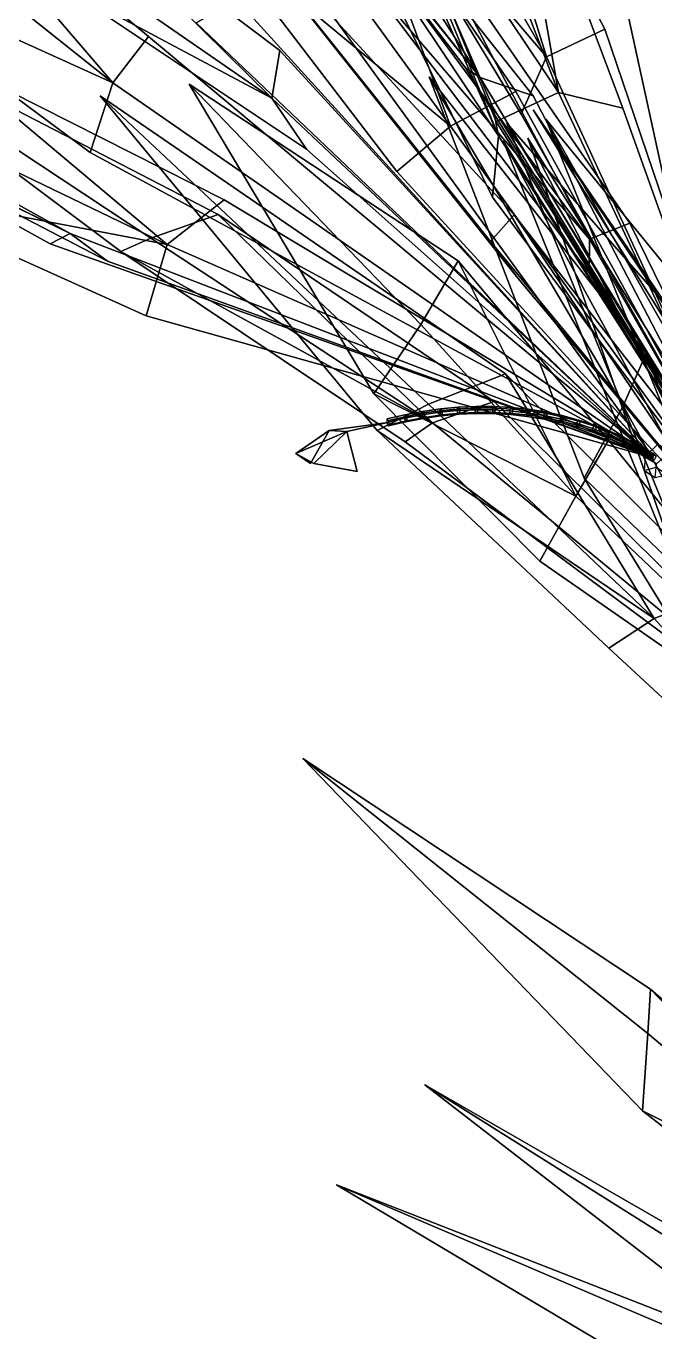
# Model space of a CAD drawing. Header units: metres. Extents: x -366 to 149, y -229 to 234.
# Drawn here: x -136.4 to -98.2, y 111.3 to 190.5 of the extents above; entities that cross this region are included whole.
import ezdxf

# ---------------------------------------------------------------- set-up
doc = ezdxf.new("R2010")
doc.units = ezdxf.units.M

msp = doc.modelspace()

# ---------------------------------------------------------------- linework, layer by layer
at = {"layer": 'coral-li_Intrnd', "color": 3}
for points in [[(-97.3675, 164.6307, 482.2883), (-98.07144, 165.1072, 482.7864), (-98.8379, 164.3724, 482.4055), (-98.1527, 163.909, 481.9208)], [(-98.1527, 163.909, 481.9208), (-98.8379, 164.3724, 482.4055), (-98.9005, 163.5156, 483.1365), (-98.2267, 163.0601, 482.66)], [(-98.2267, 163.0601, 482.66), (-98.9005, 163.5156, 483.1365), (-98.1732, 163.7127, 483.9759), (-97.488, 163.2493, 483.4912)]]:
    msp.add_3dface(points, dxfattribs=at)
at = {"layer": 'coral-li_Leaf', "color": 3}
for points in [[(-118.0113, 165.9302, 491.2682), (-116.9365, 165.8752, 493.5385), (-114.4419, 166.421, 490.9356)], [(-118.0113, 165.9302, 491.2682), (-114.4419, 166.421, 490.9356), (-116.9365, 165.8752, 493.5385)], [(-118.0113, 165.9302, 491.2682), (-120.0332, 164.5441, 492.3711), (-116.9365, 165.8752, 493.5385)], [(-118.0113, 165.9302, 491.2682), (-116.9365, 165.8752, 493.5385), (-120.0332, 164.5441, 492.3711)], [(-119.1358, 163.9332, 489.1509), (-120.0332, 164.5441, 492.3711), (-118.0113, 165.9302, 491.2682)], [(-119.1358, 163.9332, 489.1509), (-118.0113, 165.9302, 491.2682), (-120.0332, 164.5441, 492.3711)], [(-116.9365, 165.8752, 493.5385), (-120.0332, 164.5441, 492.3711), (-118.9411, 163.9387, 494.3509)], [(-116.9365, 165.8752, 493.5385), (-118.9411, 163.9387, 494.3509), (-120.0332, 164.5441, 492.3711)], [(-118.9411, 163.9387, 494.3509), (-116.3068, 163.4429, 495.4238), (-116.9365, 165.8752, 493.5385)], [(-118.9411, 163.9387, 494.3509), (-116.9365, 165.8752, 493.5385), (-116.3068, 163.4429, 495.4238)]]:
    msp.add_3dface(points, dxfattribs=at)
at = {"layer": 'coral-li_Mrstm', "color": 3}
for points in [[(-97.5017, 180.2704, 482.6229), (-104.5433, 212.5593, 491.1981), (-93.8228, 183.4959, 481.1195)], [(-97.5017, 180.2704, 482.6229), (-93.8228, 183.4959, 481.1195), (-104.5433, 212.5593, 491.1981)], [(-93.8228, 183.4959, 481.1195), (-104.5433, 212.5593, 491.1981), (-88.7709, 184.2805, 480.8717)], [(-93.8228, 183.4959, 481.1195), (-88.7709, 184.2805, 480.8717), (-104.5433, 212.5593, 491.1981)], [(-104.8204, 188.6067, 494.475), (-115.3727, 207.0031, 502.8808), (-111.1394, 208.9789, 500.7895)], [(-104.8204, 188.6067, 494.475), (-111.1394, 208.9789, 500.7895), (-115.3727, 207.0031, 502.8808)], [(-104.8204, 188.6067, 494.475), (-111.1394, 208.9789, 500.7895), (-101.2788, 190.2804, 492.2462)], [(-104.8204, 188.6067, 494.475), (-101.2788, 190.2804, 492.2462), (-111.1394, 208.9789, 500.7895)], [(-117.2613, 203.2036, 505.7436), (-115.3727, 207.0031, 502.8808), (-104.8204, 188.6067, 494.475)], [(-117.2613, 203.2036, 505.7436), (-104.8204, 188.6067, 494.475), (-115.3727, 207.0031, 502.8808)], [(-115.633, 203.6307, 506.5088), (-111.3804, 205.4188, 508.7261), (-104.0914, 186.4483, 498.3613)], [(-115.633, 203.6307, 506.5088), (-104.0914, 186.4483, 498.3613), (-111.3804, 205.4188, 508.7261)], [(-104.0914, 186.4483, 498.3613), (-111.3804, 205.4188, 508.7261), (-107.2144, 204.1775, 511.4284)], [(-104.0914, 186.4483, 498.3613), (-107.2144, 204.1775, 511.4284), (-111.3804, 205.4188, 508.7261)], [(-108.8452, 187.3463, 492.8919), (-121.548, 203.2153, 503.2482), (-122.2385, 204.268, 498.287)], [(-108.8452, 187.3463, 492.8919), (-122.2385, 204.268, 498.287), (-121.548, 203.2153, 503.2482)], [(-108.8452, 187.3463, 492.8919), (-122.2385, 204.268, 498.287), (-109.7087, 187.922, 488.5063)], [(-108.8452, 187.3463, 492.8919), (-109.7087, 187.922, 488.5063), (-122.2385, 204.268, 498.287)], [(-107.8763, 184.6906, 496.4174), (-115.633, 203.6307, 506.5088), (-104.0914, 186.4483, 498.3613)], [(-107.8763, 184.6906, 496.4174), (-104.0914, 186.4483, 498.3613), (-115.633, 203.6307, 506.5088)], [(-104.0914, 186.4483, 498.3613), (-107.2144, 204.1775, 511.4284), (-100.1881, 185.4975, 500.4039)], [(-104.0914, 186.4483, 498.3613), (-100.1881, 185.4975, 500.4039), (-107.2144, 204.1775, 511.4284)], [(-145.0389, 203.2615, 502.1245), (-147.4271, 200.0059, 505.2704), (-131.1263, 187.028, 495.9807)], [(-145.0389, 203.2615, 502.1245), (-131.1263, 187.028, 495.9807), (-147.4271, 200.0059, 505.2704)], [(-128.9758, 189.84, 493.0374), (-145.0389, 203.2615, 502.1245), (-131.1263, 187.028, 495.9807)], [(-128.9758, 189.84, 493.0374), (-131.1263, 187.028, 495.9807), (-145.0389, 203.2615, 502.1245)], [(-118.1161, 201.9854, 506.841), (-121.548, 203.2153, 503.2482), (-108.8452, 187.3463, 492.8919)], [(-118.1161, 201.9854, 506.841), (-108.8452, 187.3463, 492.8919), (-121.548, 203.2153, 503.2482)], [(-106.3688, 185.128, 497.0626), (-117.2613, 203.2036, 505.7436), (-104.8204, 188.6067, 494.475)], [(-106.3688, 185.128, 497.0626), (-104.8204, 188.6067, 494.475), (-117.2613, 203.2036, 505.7436)], [(-108.0805, 185.5547, 494.9374), (-115.4843, 202.655, 508.1093), (-107.7432, 183.8074, 499.1833)], [(-108.0805, 185.5547, 494.9374), (-107.7432, 183.8074, 499.1833), (-115.4843, 202.655, 508.1093)], [(-115.4843, 202.655, 508.1093), (-115.1804, 200.5577, 512.7684), (-107.7432, 183.8074, 499.1833)], [(-115.4843, 202.655, 508.1093), (-107.7432, 183.8074, 499.1833), (-115.1804, 200.5577, 512.7684)], [(-106.6496, 175.2868, 482.2208), (-127.6015, 201.6981, 487.6196), (-108.229, 177.4043, 477.8367)], [(-106.6496, 175.2868, 482.2208), (-108.229, 177.4043, 477.8367), (-127.6015, 201.6981, 487.6196)], [(-108.229, 177.4043, 477.8367), (-127.6015, 201.6981, 487.6196), (-106.7903, 179.0253, 473.1999)], [(-108.229, 177.4043, 477.8367), (-106.7903, 179.0253, 473.1999), (-127.6015, 201.6981, 487.6196)], [(-117.0242, 201.6482, 508.2946), (-121.4298, 199.2546, 509.3241), (-110.6413, 184.3971, 495.7852)], [(-117.0242, 201.6482, 508.2946), (-110.6413, 184.3971, 495.7852), (-121.4298, 199.2546, 509.3241)], [(-105.6423, 186.2432, 496.0095), (-118.1161, 201.9854, 506.841), (-108.8452, 187.3463, 492.8919)], [(-105.6423, 186.2432, 496.0095), (-108.8452, 187.3463, 492.8919), (-118.1161, 201.9854, 506.841)], [(-106.6942, 186.5054, 494.7036), (-117.0242, 201.6482, 508.2946), (-110.6413, 184.3971, 495.7852)], [(-106.6942, 186.5054, 494.7036), (-110.6413, 184.3971, 495.7852), (-117.0242, 201.6482, 508.2946)], [(-107.7432, 183.8074, 499.1833), (-115.1804, 200.5577, 512.7684), (-116.0837, 196.3557, 515.548)], [(-107.7432, 183.8074, 499.1833), (-116.0837, 196.3557, 515.548), (-115.1804, 200.5577, 512.7684)], [(-131.1263, 187.028, 495.9807), (-147.4271, 200.0059, 505.2704), (-149.3186, 195.2762, 505.7705)], [(-131.1263, 187.028, 495.9807), (-149.3186, 195.2762, 505.7705), (-147.4271, 200.0059, 505.2704)], [(-121.4954, 186.1051, 510.4761), (-136.3165, 196.3545, 524.4662), (-135.4869, 199.9156, 520.8845)], [(-121.4954, 186.1051, 510.4761), (-135.4869, 199.9156, 520.8845), (-136.3165, 196.3545, 524.4662)], [(-121.4954, 186.1051, 510.4761), (-135.4869, 199.9156, 520.8845), (-121.0121, 189.0011, 507.0569)], [(-121.4954, 186.1051, 510.4761), (-121.0121, 189.0011, 507.0569), (-135.4869, 199.9156, 520.8845)], [(-110.6413, 184.3971, 495.7852), (-121.4298, 199.2546, 509.3241), (-125.2767, 196.5112, 507.356)], [(-110.6413, 184.3971, 495.7852), (-125.2767, 196.5112, 507.356), (-121.4298, 199.2546, 509.3241)], [(-110.6413, 184.3971, 495.7852), (-125.2767, 196.5112, 507.356), (-113.9067, 181.6595, 494.3176)], [(-110.6413, 184.3971, 495.7852), (-113.9067, 181.6595, 494.3176), (-125.2767, 196.5112, 507.356)], [(-102.2223, 177.545, 473.7234), (-115.6869, 195.7592, 476.4408), (-112.6334, 197.1699, 472.5828)], [(-102.2223, 177.545, 473.7234), (-112.6334, 197.1699, 472.5828), (-115.6869, 195.7592, 476.4408)], [(-102.2223, 177.545, 473.7234), (-112.6334, 197.1699, 472.5828), (-99.763, 178.5175, 470.0741)], [(-102.2223, 177.545, 473.7234), (-99.763, 178.5175, 470.0741), (-112.6334, 197.1699, 472.5828)], [(-134.1277, 192.8572, 527.4956), (-136.3165, 196.3545, 524.4662), (-121.4954, 186.1051, 510.4761)], [(-134.1277, 192.8572, 527.4956), (-121.4954, 186.1051, 510.4761), (-136.3165, 196.3545, 524.4662)], [(-107.7432, 183.8074, 499.1833), (-116.0837, 196.3557, 515.548), (-108.1104, 180.0891, 501.7034)], [(-107.7432, 183.8074, 499.1833), (-108.1104, 180.0891, 501.7034), (-116.0837, 196.3557, 515.548)], [(-115.8815, 193.508, 481.0335), (-115.6869, 195.7592, 476.4408), (-102.2223, 177.545, 473.7234)], [(-115.8815, 193.508, 481.0335), (-102.2223, 177.545, 473.7234), (-115.6869, 195.7592, 476.4408)], [(-131.1263, 187.028, 495.9807), (-149.3186, 195.2762, 505.7705), (-132.5029, 182.8044, 496.7406)], [(-131.1263, 187.028, 495.9807), (-132.5029, 182.8044, 496.7406), (-149.3186, 195.2762, 505.7705)], [(-124.7512, 179.0476, 495.1652), (-153.4216, 193.8912, 506.2721), (-128.8329, 177.6128, 492.4303)], [(-124.7512, 179.0476, 495.1652), (-128.8329, 177.6128, 492.4303), (-153.4216, 193.8912, 506.2721)], [(-128.8329, 177.6128, 492.4303), (-153.4216, 193.8912, 506.2721), (-130.6514, 176.7948, 487.7162)], [(-128.8329, 177.6128, 492.4303), (-130.6514, 176.7948, 487.7162), (-153.4216, 193.8912, 506.2721)], [(-98.3251, 164.2835, 483.2155), (-119.4173, 193.3642, 503.1781), (-123.6096, 192.0699, 501.7841)], [(-98.3251, 164.2835, 483.2155), (-123.6096, 192.0699, 501.7841), (-119.4173, 193.3642, 503.1781)], [(-102.2364, 175.4972, 477.8466), (-115.8815, 193.508, 481.0335), (-102.2223, 177.545, 473.7234)], [(-102.2364, 175.4972, 477.8466), (-102.2223, 177.545, 473.7234), (-115.8815, 193.508, 481.0335)], [(-119.3821, 183, 513.1382), (-134.1277, 192.8572, 527.4956), (-121.4954, 186.1051, 510.4761)], [(-119.3821, 183, 513.1382), (-121.4954, 186.1051, 510.4761), (-134.1277, 192.8572, 527.4956)], [(-123.6096, 192.0699, 501.7841), (-126.0873, 190.6667, 498.2908), (-98.3251, 164.2835, 483.2155)], [(-123.6096, 192.0699, 501.7841), (-98.3251, 164.2835, 483.2155), (-126.0873, 190.6667, 498.2908)], [(-104.8204, 188.6067, 494.475), (-101.2788, 190.2804, 492.2462), (-89.2143, 154.741, 475.3503)], [(-104.8204, 188.6067, 494.475), (-89.2143, 154.741, 475.3503), (-101.2788, 190.2804, 492.2462)], [(-98.3251, 164.2835, 483.2155), (-128.9758, 189.84, 493.0374), (-131.1263, 187.028, 495.9807)], [(-98.3251, 164.2835, 483.2155), (-131.1263, 187.028, 495.9807), (-128.9758, 189.84, 493.0374)], [(-121.4954, 186.1051, 510.4761), (-121.0121, 189.0011, 507.0569), (-98.3251, 164.2835, 483.2155)], [(-121.4954, 186.1051, 510.4761), (-98.3251, 164.2835, 483.2155), (-121.0121, 189.0011, 507.0569)], [(-89.2143, 154.741, 475.3503), (-106.3688, 185.128, 497.0626), (-104.8204, 188.6067, 494.475)], [(-89.2143, 154.741, 475.3503), (-104.8204, 188.6067, 494.475), (-106.3688, 185.128, 497.0626)], [(-153.3132, 187.4155, 505.5812), (-151.9007, 187.9542, 510.4713), (-133.7278, 177.9002, 501.0319)], [(-153.3132, 187.4155, 505.5812), (-133.7278, 177.9002, 501.0319), (-151.9007, 187.9542, 510.4713)], [(-133.7278, 177.9002, 501.0319), (-151.9007, 187.9542, 510.4713), (-149.6593, 185.6756, 514.4691)], [(-133.7278, 177.9002, 501.0319), (-149.6593, 185.6756, 514.4691), (-151.9007, 187.9542, 510.4713)], [(-127.8431, 177.2155, 510.0042), (-145.1309, 185.5552, 522.3339), (-141.1642, 188.4029, 523.8685)], [(-127.8431, 177.2155, 510.0042), (-141.1642, 188.4029, 523.8685), (-145.1309, 185.5552, 522.3339)], [(-127.8431, 177.2155, 510.0042), (-141.1642, 188.4029, 523.8685), (-124.3781, 179.9293, 510.9739)], [(-127.8431, 177.2155, 510.0042), (-124.3781, 179.9293, 510.9739), (-141.1642, 188.4029, 523.8685)], [(-108.8452, 187.3463, 492.8919), (-109.7087, 187.922, 488.5063), (-89.2143, 154.741, 475.3503)], [(-108.8452, 187.3463, 492.8919), (-89.2143, 154.741, 475.3503), (-109.7087, 187.922, 488.5063)], [(-134.9373, 177.2649, 496.6356), (-153.3132, 187.4155, 505.5812), (-133.7278, 177.9002, 501.0319)], [(-134.9373, 177.2649, 496.6356), (-133.7278, 177.9002, 501.0319), (-153.3132, 187.4155, 505.5812)], [(-131.1263, 187.028, 495.9807), (-132.5029, 182.8044, 496.7406), (-98.3251, 164.2835, 483.2155)], [(-131.1263, 187.028, 495.9807), (-98.3251, 164.2835, 483.2155), (-132.5029, 182.8044, 496.7406)], [(-110.187, 176.2318, 512.019), (-126.5017, 186.9613, 540.026), (-112.4465, 172.3755, 514.5134)], [(-110.187, 176.2318, 512.019), (-112.4465, 172.3755, 514.5134), (-126.5017, 186.9613, 540.026)], [(-112.4465, 172.3755, 514.5134), (-126.5017, 186.9613, 540.026), (-115.3082, 168.1606, 514.0198)], [(-112.4465, 172.3755, 514.5134), (-115.3082, 168.1606, 514.0198), (-126.5017, 186.9613, 540.026)], [(-98.773, 170.6139, 496.0865), (-111.9498, 187.3941, 522.7415), (-100.1653, 167.4366, 499.8501)], [(-98.773, 170.6139, 496.0865), (-100.1653, 167.4366, 499.8501), (-111.9498, 187.3941, 522.7415)], [(-100.1653, 167.4366, 499.8501), (-111.9498, 187.3941, 522.7415), (-102.5458, 163.0467, 500.9731)], [(-100.1653, 167.4366, 499.8501), (-102.5458, 163.0467, 500.9731), (-111.9498, 187.3941, 522.7415)], [(-89.2143, 154.741, 475.3503), (-105.6423, 186.2432, 496.0095), (-108.8452, 187.3463, 492.8919)], [(-89.2143, 154.741, 475.3503), (-108.8452, 187.3463, 492.8919), (-105.6423, 186.2432, 496.0095)], [(-107.3208, 169.369, 490.5652), (-131.896, 186.249, 507.2028), (-111.9744, 167.5347, 489.48)], [(-107.3208, 169.369, 490.5652), (-111.9744, 167.5347, 489.48), (-131.896, 186.249, 507.2028)], [(-111.9744, 167.5347, 489.48), (-131.896, 186.249, 507.2028), (-115.0933, 165.9401, 485.748)], [(-111.9744, 167.5347, 489.48), (-115.0933, 165.9401, 485.748), (-131.896, 186.249, 507.2028)], [(-89.2143, 154.741, 475.3503), (-106.6942, 186.5054, 494.7036), (-110.6413, 184.3971, 495.7852)], [(-89.2143, 154.741, 475.3503), (-110.6413, 184.3971, 495.7852), (-106.6942, 186.5054, 494.7036)], [(-89.2143, 154.741, 475.3503), (-107.8763, 184.6906, 496.4174), (-104.0914, 186.4483, 498.3613)], [(-89.2143, 154.741, 475.3503), (-104.0914, 186.4483, 498.3613), (-107.8763, 184.6906, 496.4174)], [(-104.0914, 186.4483, 498.3613), (-100.1881, 185.4975, 500.4039), (-89.2143, 154.741, 475.3503)], [(-104.0914, 186.4483, 498.3613), (-89.2143, 154.741, 475.3503), (-100.1881, 185.4975, 500.4039)], [(-133.7278, 177.9002, 501.0319), (-149.6593, 185.6756, 514.4691), (-131.4526, 176.2064, 504.5342)], [(-133.7278, 177.9002, 501.0319), (-131.4526, 176.2064, 504.5342), (-149.6593, 185.6756, 514.4691)], [(-146.715, 180.8182, 521.2159), (-145.1309, 185.5552, 522.3339), (-127.8431, 177.2155, 510.0042)], [(-146.715, 180.8182, 521.2159), (-127.8431, 177.2155, 510.0042), (-145.1309, 185.5552, 522.3339)], [(-98.3251, 164.2835, 483.2155), (-119.3821, 183, 513.1382), (-121.4954, 186.1051, 510.4761)], [(-98.3251, 164.2835, 483.2155), (-121.4954, 186.1051, 510.4761), (-119.3821, 183, 513.1382)], [(-89.2143, 154.741, 475.3503), (-108.0805, 185.5547, 494.9374), (-107.7432, 183.8074, 499.1833)], [(-89.2143, 154.741, 475.3503), (-107.7432, 183.8074, 499.1833), (-108.0805, 185.5547, 494.9374)], [(-87.64, 159.0697, 481.8206), (-105.638, 185.3967, 494.0129), (-90.5045, 161.2725, 478.1955)], [(-87.64, 159.0697, 481.8206), (-90.5045, 161.2725, 478.1955), (-105.638, 185.3967, 494.0129)], [(-90.5045, 161.2725, 478.1955), (-105.638, 185.3967, 494.0129), (-90.5876, 162.9803, 473.3711)], [(-90.5045, 161.2725, 478.1955), (-90.5876, 162.9803, 473.3711), (-105.638, 185.3967, 494.0129)], [(-93.00914, 155.6958, 482.2617), (-104.8594, 184.8355, 495.5332), (-90.5984, 159.7879, 480.3533)], [(-93.00914, 155.6958, 482.2617), (-90.5984, 159.7879, 480.3533), (-104.8594, 184.8355, 495.5332)], [(-90.5984, 159.7879, 480.3533), (-104.8594, 184.8355, 495.5332), (-86.05058, 161.7797, 479.1092)], [(-90.5984, 159.7879, 480.3533), (-86.05058, 161.7797, 479.1092), (-104.8594, 184.8355, 495.5332)], [(-110.6413, 184.3971, 495.7852), (-113.9067, 181.6595, 494.3176), (-89.2143, 154.741, 475.3503)], [(-110.6413, 184.3971, 495.7852), (-89.2143, 154.741, 475.3503), (-113.9067, 181.6595, 494.3176)], [(-107.7432, 183.8074, 499.1833), (-108.1104, 180.0891, 501.7034), (-89.2143, 154.741, 475.3503)], [(-107.7432, 183.8074, 499.1833), (-89.2143, 154.741, 475.3503), (-108.1104, 180.0891, 501.7034)], [(-87.8677, 162.4888, 476.4667), (-107.2332, 184.5813, 493.8619), (-92.7183, 160.8985, 476.8434)], [(-87.8677, 162.4888, 476.4667), (-92.7183, 160.8985, 476.8434), (-107.2332, 184.5813, 493.8619)], [(-92.7183, 160.8985, 476.8434), (-107.2332, 184.5813, 493.8619), (-96.6756, 158.8582, 474.3184)], [(-92.7183, 160.8985, 476.8434), (-96.6756, 158.8582, 474.3184), (-107.2332, 184.5813, 493.8619)], [(-93.3798, 161.2598, 473.549), (-107.4554, 183.5085, 495.2875), (-94.201, 159.1793, 478.1528)], [(-93.3798, 161.2598, 473.549), (-94.201, 159.1793, 478.1528), (-107.4554, 183.5085, 495.2875)], [(-94.201, 159.1793, 478.1528), (-107.4554, 183.5085, 495.2875), (-95.9578, 155.0716, 480.6507)], [(-94.201, 159.1793, 478.1528), (-95.9578, 155.0716, 480.6507), (-107.4554, 183.5085, 495.2875)], [(-96.6053, 156.9981, 477.1846), (-105.9662, 183.6681, 496.336), (-92.8711, 158.4825, 480.3549)], [(-96.6053, 156.9981, 477.1846), (-92.8711, 158.4825, 480.3549), (-105.9662, 183.6681, 496.336)], [(-92.8711, 158.4825, 480.3549), (-105.9662, 183.6681, 496.336), (-89.2921, 156.9044, 483.6563)], [(-92.8711, 158.4825, 480.3549), (-89.2921, 156.9044, 483.6563), (-105.9662, 183.6681, 496.336)], [(-129.1188, 172.8999, 509.0336), (-146.715, 180.8182, 521.2159), (-127.8431, 177.2155, 510.0042)], [(-129.1188, 172.8999, 509.0336), (-127.8431, 177.2155, 510.0042), (-146.715, 180.8182, 521.2159)], [(-127.8431, 177.2155, 510.0042), (-124.3781, 179.9293, 510.9739), (-98.3251, 164.2835, 483.2155)], [(-127.8431, 177.2155, 510.0042), (-98.3251, 164.2835, 483.2155), (-124.3781, 179.9293, 510.9739)], [(-124.7512, 179.0476, 495.1652), (-128.8329, 177.6128, 492.4303), (-111.75, 166.3956, 482.2917)], [(-124.7512, 179.0476, 495.1652), (-111.75, 166.3956, 482.2917), (-128.8329, 177.6128, 492.4303)], [(-107.9961, 167.7053, 484.6127), (-124.7512, 179.0476, 495.1652), (-111.75, 166.3956, 482.2917)], [(-107.9961, 167.7053, 484.6127), (-111.75, 166.3956, 482.2917), (-124.7512, 179.0476, 495.1652)], [(-94.4057, 160.7161, 470.705), (-108.229, 177.4043, 477.8367), (-106.7903, 179.0253, 473.1999)], [(-94.4057, 160.7161, 470.705), (-106.7903, 179.0253, 473.1999), (-108.229, 177.4043, 477.8367)], [(-94.4057, 160.7161, 470.705), (-106.7903, 179.0253, 473.1999), (-93.4058, 161.8426, 466.4574)], [(-94.4057, 160.7161, 470.705), (-93.4058, 161.8426, 466.4574), (-106.7903, 179.0253, 473.1999)], [(-102.2223, 177.545, 473.7234), (-99.763, 178.5175, 470.0741), (-81.7181, 141.6799, 466.6901)], [(-102.2223, 177.545, 473.7234), (-81.7181, 141.6799, 466.6901), (-99.763, 178.5175, 470.0741)], [(-98.3251, 164.2835, 483.2155), (-134.9373, 177.2649, 496.6356), (-133.7278, 177.9002, 501.0319)], [(-98.3251, 164.2835, 483.2155), (-133.7278, 177.9002, 501.0319), (-134.9373, 177.2649, 496.6356)], [(-133.7278, 177.9002, 501.0319), (-131.4526, 176.2064, 504.5342), (-98.3251, 164.2835, 483.2155)], [(-133.7278, 177.9002, 501.0319), (-98.3251, 164.2835, 483.2155), (-131.4526, 176.2064, 504.5342)], [(-111.75, 166.3956, 482.2917), (-128.8329, 177.6128, 492.4303), (-130.6514, 176.7948, 487.7162)], [(-111.75, 166.3956, 482.2917), (-130.6514, 176.7948, 487.7162), (-128.8329, 177.6128, 492.4303)], [(-81.7181, 141.6799, 466.6901), (-102.2364, 175.4972, 477.8466), (-102.2223, 177.545, 473.7234)], [(-81.7181, 141.6799, 466.6901), (-102.2223, 177.545, 473.7234), (-102.2364, 175.4972, 477.8466)], [(-111.75, 166.3956, 482.2917), (-130.6514, 176.7948, 487.7162), (-113.4077, 165.2605, 478.2575)], [(-111.75, 166.3956, 482.2917), (-113.4077, 165.2605, 478.2575), (-130.6514, 176.7948, 487.7162)], [(-98.3251, 164.2835, 483.2155), (-129.1188, 172.8999, 509.0336), (-127.8431, 177.2155, 510.0042)], [(-98.3251, 164.2835, 483.2155), (-127.8431, 177.2155, 510.0042), (-129.1188, 172.8999, 509.0336)], [(-106.6496, 175.2868, 482.2208), (-108.229, 177.4043, 477.8367), (-94.4057, 160.7161, 470.705)], [(-106.6496, 175.2868, 482.2208), (-94.4057, 160.7161, 470.705), (-108.229, 177.4043, 477.8367)], [(-110.187, 176.2318, 512.019), (-112.4465, 172.3755, 514.5134), (-103.0429, 161.9514, 496.5315)], [(-110.187, 176.2318, 512.019), (-103.0429, 161.9514, 496.5315), (-112.4465, 172.3755, 514.5134)], [(-101.0679, 165.3593, 494.1483), (-110.187, 176.2318, 512.019), (-103.0429, 161.9514, 496.5315)], [(-101.0679, 165.3593, 494.1483), (-103.0429, 161.9514, 496.5315), (-110.187, 176.2318, 512.019)], [(-92.834, 158.8063, 474.588), (-106.6496, 175.2868, 482.2208), (-94.4057, 160.7161, 470.705)], [(-92.834, 158.8063, 474.588), (-94.4057, 160.7161, 470.705), (-106.6496, 175.2868, 482.2208)], [(-103.0429, 161.9514, 496.5315), (-112.4465, 172.3755, 514.5134), (-115.3082, 168.1606, 514.0198)], [(-103.0429, 161.9514, 496.5315), (-115.3082, 168.1606, 514.0198), (-112.4465, 172.3755, 514.5134)], [(-98.773, 170.6139, 496.0865), (-100.1653, 167.4366, 499.8501), (-92.336, 153.1947, 483.8405)], [(-98.773, 170.6139, 496.0865), (-92.336, 153.1947, 483.8405), (-100.1653, 167.4366, 499.8501)], [(-91.1533, 155.9516, 480.3483), (-98.773, 170.6139, 496.0865), (-92.336, 153.1947, 483.8405)], [(-91.1533, 155.9516, 480.3483), (-92.336, 153.1947, 483.8405), (-98.773, 170.6139, 496.0865)], [(-107.3208, 169.369, 490.5652), (-111.9744, 167.5347, 489.48), (-98.295, 154.5341, 476.6622)], [(-107.3208, 169.369, 490.5652), (-98.295, 154.5341, 476.6622), (-111.9744, 167.5347, 489.48)], [(-94.07322, 156.1778, 477.4796), (-107.3208, 169.369, 490.5652), (-98.295, 154.5341, 476.6622)], [(-94.07322, 156.1778, 477.4796), (-98.295, 154.5341, 476.6622), (-107.3208, 169.369, 490.5652)], [(-103.0429, 161.9514, 496.5315), (-115.3082, 168.1606, 514.0198), (-105.2269, 158.0184, 496.2615)], [(-103.0429, 161.9514, 496.5315), (-105.2269, 158.0184, 496.2615), (-115.3082, 168.1606, 514.0198)], [(-98.295, 154.5341, 476.6622), (-111.9744, 167.5347, 489.48), (-115.0933, 165.9401, 485.748)], [(-98.295, 154.5341, 476.6622), (-115.0933, 165.9401, 485.748), (-111.9744, 167.5347, 489.48)], [(-81.7181, 141.6799, 466.6901), (-107.9961, 167.7053, 484.6127), (-111.75, 166.3956, 482.2917)], [(-81.7181, 141.6799, 466.6901), (-111.75, 166.3956, 482.2917), (-107.9961, 167.7053, 484.6127)], [(-92.336, 153.1947, 483.8405), (-100.1653, 167.4366, 499.8501), (-102.5458, 163.0467, 500.9731)], [(-92.336, 153.1947, 483.8405), (-102.5458, 163.0467, 500.9731), (-100.1653, 167.4366, 499.8501)], [(-111.75, 166.3956, 482.2917), (-113.4077, 165.2605, 478.2575), (-81.7181, 141.6799, 466.6901)], [(-111.75, 166.3956, 482.2917), (-81.7181, 141.6799, 466.6901), (-113.4077, 165.2605, 478.2575)], [(-98.295, 154.5341, 476.6622), (-115.0933, 165.9401, 485.748), (-101.043, 152.742, 473.5721)], [(-98.295, 154.5341, 476.6622), (-101.043, 152.742, 473.5721), (-115.0933, 165.9401, 485.748)], [(-81.7181, 141.6799, 466.6901), (-101.0679, 165.3593, 494.1483), (-103.0429, 161.9514, 496.5315)], [(-81.7181, 141.6799, 466.6901), (-103.0429, 161.9514, 496.5315), (-101.0679, 165.3593, 494.1483)], [(-92.336, 153.1947, 483.8405), (-102.5458, 163.0467, 500.9731), (-94.05174, 149.1875, 484.9849)], [(-92.336, 153.1947, 483.8405), (-94.05174, 149.1875, 484.9849), (-102.5458, 163.0467, 500.9731)], [(-103.0429, 161.9514, 496.5315), (-105.2269, 158.0184, 496.2615), (-81.7181, 141.6799, 466.6901)], [(-103.0429, 161.9514, 496.5315), (-81.7181, 141.6799, 466.6901), (-105.2269, 158.0184, 496.2615)], [(-73.3731, 127.1401, 457.0495), (-94.07322, 156.1778, 477.4796), (-98.295, 154.5341, 476.6622)], [(-73.3731, 127.1401, 457.0495), (-98.295, 154.5341, 476.6622), (-94.07322, 156.1778, 477.4796)], [(-98.295, 154.5341, 476.6622), (-101.043, 152.742, 473.5721), (-73.3731, 127.1401, 457.0495)], [(-98.295, 154.5341, 476.6622), (-73.3731, 127.1401, 457.0495), (-101.043, 152.742, 473.5721)], [(-98.5171, 132.0416, 462.5789), (-119.616, 146.0499, 485.4764), (-98.6803, 129.3498, 466.9294)], [(-98.5171, 132.0416, 462.5789), (-98.6803, 129.3498, 466.9294), (-119.616, 146.0499, 485.4764)], [(-98.6803, 129.3498, 466.9294), (-119.616, 146.0499, 485.4764), (-99.00889, 124.6609, 468.9553)], [(-98.6803, 129.3498, 466.9294), (-99.00889, 124.6609, 468.9553), (-119.616, 146.0499, 485.4764)], [(-98.5171, 132.0416, 462.5789), (-98.6803, 129.3498, 466.9294), (-84.2863, 117.2398, 454.0219)], [(-98.5171, 132.0416, 462.5789), (-84.2863, 117.2398, 454.0219), (-98.6803, 129.3498, 466.9294)], [(-84.1505, 119.5215, 450.0257), (-98.5171, 132.0416, 462.5789), (-84.2863, 117.2398, 454.0219)], [(-84.1505, 119.5215, 450.0257), (-84.2863, 117.2398, 454.0219), (-98.5171, 132.0416, 462.5789)], [(-84.2863, 117.2398, 454.0219), (-98.6803, 129.3498, 466.9294), (-99.00889, 124.6609, 468.9553)], [(-84.2863, 117.2398, 454.0219), (-99.00889, 124.6609, 468.9553), (-98.6803, 129.3498, 466.9294)], [(-90.6767, 113.8492, 445.1591), (-112.2125, 126.2508, 468.5706), (-89.6509, 112.0579, 449.8429)], [(-90.6767, 113.8492, 445.1591), (-89.6509, 112.0579, 449.8429), (-112.2125, 126.2508, 468.5706)], [(-89.6509, 112.0579, 449.8429), (-112.2125, 126.2508, 468.5706), (-88.4942, 107.8935, 452.5849)], [(-89.6509, 112.0579, 449.8429), (-88.4942, 107.8935, 452.5849), (-112.2125, 126.2508, 468.5706)], [(-84.2863, 117.2398, 454.0219), (-99.00889, 124.6609, 468.9553), (-84.1843, 113.1824, 455.9811)], [(-84.2863, 117.2398, 454.0219), (-84.1843, 113.1824, 455.9811), (-99.00889, 124.6609, 468.9553)], [(-99.5482, 109.4607, 475.6887), (-117.5681, 120.1665, 502.6398), (-96.5304, 111.1834, 479.4468)], [(-99.5482, 109.4607, 475.6887), (-96.5304, 111.1834, 479.4468), (-117.5681, 120.1665, 502.6398)], [(-96.5304, 111.1834, 479.4468), (-117.5681, 120.1665, 502.6398), (-92.2958, 110.2826, 482.1772)], [(-96.5304, 111.1834, 479.4468), (-92.2958, 110.2826, 482.1772), (-117.5681, 120.1665, 502.6398)]]:
    msp.add_3dface(points, dxfattribs=at)
at = {"layer": 'coral-li_Petiole', "color": 3}
for points in [[(-111.2612, 167.2554, 489.7804), (-112.3448, 167.1018, 490.1746), (-112.3765, 166.8943, 490.0062), (-111.3047, 167.0465, 489.6165)], [(-111.1617, 167.1567, 490.0155), (-112.2453, 167.0031, 490.4096), (-112.3448, 167.1018, 490.1746), (-111.2612, 167.2554, 489.7804)], [(-111.1461, 166.8891, 489.9911), (-112.2179, 166.7369, 490.3809), (-112.2453, 167.0031, 490.4096), (-111.1617, 167.1567, 490.0155)], [(-110.1794, 167.3562, 489.3649), (-111.2612, 167.2554, 489.7804), (-111.3047, 167.0465, 489.6165), (-110.2346, 167.1465, 489.2055)], [(-110.0799, 167.2575, 489.5999), (-111.1617, 167.1567, 490.0155), (-111.2612, 167.2554, 489.7804), (-110.1794, 167.3562, 489.3649)], [(-110.076, 166.9891, 489.5801), (-111.1461, 166.8891, 489.9911), (-111.1617, 167.1567, 490.0155), (-110.0799, 167.2575, 489.5999)], [(-109.102, 167.4038, 488.9288), (-110.1794, 167.3562, 489.3649), (-110.2346, 167.1465, 489.2055), (-109.1688, 167.1939, 488.7743)], [(-109.1688, 167.1939, 488.7743), (-110.2346, 167.1465, 489.2055), (-110.171, 166.9209, 489.3378), (-109.1124, 166.9682, 488.9095)], [(-109.0025, 167.3051, 489.1639), (-110.0799, 167.2575, 489.5999), (-110.1794, 167.3562, 489.3649), (-109.102, 167.4038, 488.9288)], [(-109.0102, 167.0365, 489.149), (-110.076, 166.9891, 489.5801), (-110.0799, 167.2575, 489.5999), (-109.0025, 167.3051, 489.1639)], [(-108.0317, 167.3982, 488.4734), (-109.102, 167.4038, 488.9288), (-109.1688, 167.1939, 488.7743), (-108.11, 167.1886, 488.3239)], [(-108.11, 167.1886, 488.3239), (-109.1688, 167.1939, 488.7743), (-109.1124, 166.9682, 488.9095), (-108.0607, 166.9631, 488.4622)], [(-107.9322, 167.2995, 488.7085), (-109.0025, 167.3051, 489.1639), (-109.102, 167.4038, 488.9288), (-108.0317, 167.3982, 488.4734)], [(-107.9514, 167.0312, 488.6985), (-109.0102, 167.0365, 489.149), (-109.0025, 167.3051, 489.1639), (-107.9322, 167.2995, 488.7085)], [(-106.9709, 167.3394, 487.9997), (-108.0317, 167.3982, 488.4734), (-108.11, 167.1886, 488.3239), (-107.0606, 167.1307, 487.8554)], [(-107.0606, 167.1307, 487.8554), (-108.11, 167.1886, 488.3239), (-108.0607, 166.9631, 488.4622), (-107.0184, 166.9058, 487.9969)], [(-106.8714, 167.2407, 488.2347), (-107.9322, 167.2995, 488.7085), (-108.0317, 167.3982, 488.4734), (-106.9709, 167.3394, 487.9997)], [(-106.9021, 166.9733, 488.23), (-107.9514, 167.0312, 488.6985), (-107.9322, 167.2995, 488.7085), (-106.8714, 167.2407, 488.2347)], [(-105.9222, 167.2275, 487.5088), (-106.9709, 167.3394, 487.9997), (-107.0606, 167.1307, 487.8554), (-106.0233, 167.0203, 487.3699)], [(-105.8227, 167.1288, 487.7438), (-106.8714, 167.2407, 488.2347), (-106.9709, 167.3394, 487.9997), (-105.9222, 167.2275, 487.5088)], [(-105.8647, 166.8629, 487.7446), (-106.9021, 166.9733, 488.23), (-106.8714, 167.2407, 488.2347), (-105.8227, 167.1288, 487.7438)], [(-104.8883, 167.0628, 487.0019), (-105.9222, 167.2275, 487.5088), (-106.0233, 167.0203, 487.3699), (-105.0004, 166.8577, 486.8686)], [(-104.7888, 166.964, 487.237), (-105.8227, 167.1288, 487.7438), (-105.9222, 167.2275, 487.5088), (-104.8883, 167.0628, 487.0019)], [(-113.4276, 166.8956, 490.5463), (-114.507, 166.6375, 490.8947), (-114.5153, 166.4344, 490.7183), (-113.4476, 166.69, 490.3738)], [(-113.4476, 166.69, 490.3738), (-114.5153, 166.4344, 490.7183), (-114.4229, 166.2129, 490.8401), (-113.3625, 166.467, 490.498)], [(-113.3281, 166.7969, 490.7813), (-114.4075, 166.5387, 491.1298), (-114.507, 166.6375, 490.8947), (-113.4276, 166.8956, 490.5463)], [(-113.3625, 166.467, 490.498), (-114.4229, 166.2129, 490.8401), (-114.3567, 166.277, 491.093), (-113.289, 166.5327, 490.7484)], [(-113.289, 166.5327, 490.7484), (-114.3567, 166.277, 491.093), (-114.4075, 166.5387, 491.1298), (-113.3281, 166.7969, 490.7813)], [(-112.3448, 167.1018, 490.1746), (-113.4276, 166.8956, 490.5463), (-113.4476, 166.69, 490.3738), (-112.3765, 166.8943, 490.0062)], [(-112.3765, 166.8943, 490.0062), (-113.4476, 166.69, 490.3738), (-113.3625, 166.467, 490.498), (-112.2986, 166.67, 490.133)], [(-112.2453, 167.0031, 490.4096), (-113.3281, 166.7969, 490.7813), (-113.4276, 166.8956, 490.5463), (-112.3448, 167.1018, 490.1746)], [(-112.2986, 166.67, 490.133), (-113.3625, 166.467, 490.498), (-113.289, 166.5327, 490.7484), (-112.2179, 166.7369, 490.3809)], [(-112.2179, 166.7369, 490.3809), (-113.289, 166.5327, 490.7484), (-113.3281, 166.7969, 490.7813), (-112.2453, 167.0031, 490.4096)], [(-111.3047, 167.0465, 489.6165), (-112.3765, 166.8943, 490.0062), (-112.2986, 166.67, 490.133), (-111.2339, 166.8214, 489.7459)], [(-111.2339, 166.8214, 489.7459), (-112.2986, 166.67, 490.133), (-112.2179, 166.7369, 490.3809), (-111.1461, 166.8891, 489.9911)], [(-110.2346, 167.1465, 489.2055), (-111.3047, 167.0465, 489.6165), (-111.2339, 166.8214, 489.7459), (-110.171, 166.9209, 489.3378)], [(-110.171, 166.9209, 489.3378), (-111.2339, 166.8214, 489.7459), (-111.1461, 166.8891, 489.9911), (-110.076, 166.9891, 489.5801)], [(-109.1124, 166.9682, 488.9095), (-110.171, 166.9209, 489.3378), (-110.076, 166.9891, 489.5801), (-109.0102, 167.0365, 489.149)], [(-108.0607, 166.9631, 488.4622), (-109.1124, 166.9682, 488.9095), (-109.0102, 167.0365, 489.149), (-107.9514, 167.0312, 488.6985)], [(-107.0184, 166.9058, 487.9969), (-108.0607, 166.9631, 488.4622), (-107.9514, 167.0312, 488.6985), (-106.9021, 166.9733, 488.23)], [(-106.0233, 167.0203, 487.3699), (-107.0606, 167.1307, 487.8554), (-107.0184, 166.9058, 487.9969), (-105.9879, 166.7963, 487.5148)], [(-105.9879, 166.7963, 487.5148), (-107.0184, 166.9058, 487.9969), (-106.9021, 166.9733, 488.23), (-105.8647, 166.8629, 487.7446)], [(-105.0004, 166.8577, 486.8686), (-106.0233, 167.0203, 487.3699), (-105.9879, 166.7963, 487.5148), (-104.9719, 166.6349, 487.0169)], [(-104.9719, 166.6349, 487.0169), (-105.9879, 166.7963, 487.5148), (-105.8647, 166.8629, 487.7446), (-104.8418, 166.7003, 487.2433)], [(-104.8418, 166.7003, 487.2433), (-105.8647, 166.8629, 487.7446), (-105.8227, 167.1288, 487.7438), (-104.7888, 166.964, 487.237)], [(-103.8715, 166.8456, 486.4803), (-104.8883, 167.0628, 487.0019), (-105.0004, 166.8577, 486.8686), (-103.9945, 166.6432, 486.3527)], [(-103.9945, 166.6432, 486.3527), (-105.0004, 166.8577, 486.8686), (-104.9719, 166.6349, 487.0169), (-103.9727, 166.422, 486.5045)], [(-103.9727, 166.422, 486.5045), (-104.9719, 166.6349, 487.0169), (-104.8418, 166.7003, 487.2433), (-103.8359, 166.4858, 486.7273)], [(-103.772, 166.7469, 486.7153), (-104.7888, 166.964, 487.237), (-104.8883, 167.0628, 487.0019), (-103.8715, 166.8456, 486.4803)], [(-103.8359, 166.4858, 486.7273), (-104.8418, 166.7003, 487.2433), (-104.7888, 166.964, 487.237), (-103.772, 166.7469, 486.7153)], [(-102.8743, 166.5766, 485.9452), (-103.8715, 166.8456, 486.4803), (-103.9945, 166.6432, 486.3527), (-103.008, 166.3773, 485.8234)], [(-103.008, 166.3773, 485.8234), (-103.9945, 166.6432, 486.3527), (-103.9727, 166.422, 486.5045), (-102.9927, 166.1581, 485.9788)], [(-102.9927, 166.1581, 485.9788), (-103.9727, 166.422, 486.5045), (-103.8359, 166.4858, 486.7273), (-102.8494, 166.2199, 486.1981)], [(-102.7748, 166.4779, 486.1802), (-103.772, 166.7469, 486.7153), (-103.8715, 166.8456, 486.4803), (-102.8743, 166.5766, 485.9452)], [(-102.8494, 166.2199, 486.1981), (-103.8359, 166.4858, 486.7273), (-103.772, 166.7469, 486.7153), (-102.7748, 166.4779, 486.1802)], [(-101.8991, 166.2563, 485.3978), (-102.8743, 166.5766, 485.9452), (-103.008, 166.3773, 485.8234), (-102.0433, 166.0608, 485.2821)], [(-102.0433, 166.0608, 485.2821), (-103.008, 166.3773, 485.8234), (-102.9927, 166.1581, 485.9788), (-102.0344, 165.8439, 485.4412)], [(-101.7996, 166.1576, 485.6329), (-102.7748, 166.4779, 486.1802), (-102.8743, 166.5766, 485.9452), (-101.8991, 166.2563, 485.3978)], [(-101.8847, 165.9034, 485.6567), (-102.8494, 166.2199, 486.1981), (-102.7748, 166.4779, 486.1802), (-101.7996, 166.1576, 485.6329)], [(-102.0344, 165.8439, 485.4412), (-102.9927, 166.1581, 485.9788), (-102.8494, 166.2199, 486.1981), (-101.8847, 165.9034, 485.6567)], [(-100.9483, 165.8856, 484.8396), (-101.8991, 166.2563, 485.3978), (-102.0433, 166.0608, 485.2821), (-101.1026, 165.6943, 484.7299)], [(-101.1026, 165.6943, 484.7299), (-102.0433, 166.0608, 485.2821), (-102.0344, 165.8439, 485.4412), (-101.1, 165.48, 484.8928)], [(-101.1, 165.48, 484.8928), (-102.0344, 165.8439, 485.4412), (-101.8847, 165.9034, 485.6567), (-100.944, 165.5369, 485.1046)], [(-100.8488, 165.7868, 485.0746), (-101.7996, 166.1576, 485.6329), (-101.8991, 166.2563, 485.3978), (-100.9483, 165.8856, 484.8396)], [(-100.944, 165.5369, 485.1046), (-101.8847, 165.9034, 485.6567), (-101.7996, 166.1576, 485.6329), (-100.8488, 165.7868, 485.0746)], [(-100.0241, 165.4652, 484.2718), (-100.9483, 165.8856, 484.8396), (-101.1026, 165.6943, 484.7299), (-100.1883, 165.2788, 484.1684)], [(-100.1883, 165.2788, 484.1684), (-101.1026, 165.6943, 484.7299), (-101.1, 165.48, 484.8928), (-100.1917, 165.0675, 484.335)], [(-99.9246, 165.3665, 484.5069), (-100.8488, 165.7868, 485.0746), (-100.9483, 165.8856, 484.8396), (-100.0241, 165.4652, 484.2718)], [(-100.0297, 165.1214, 484.543), (-100.944, 165.5369, 485.1046), (-100.8488, 165.7868, 485.0746), (-99.9246, 165.3665, 484.5069)], [(-100.1917, 165.0675, 484.335), (-101.1, 165.48, 484.8928), (-100.944, 165.5369, 485.1046), (-100.0297, 165.1214, 484.543)], [(-99.3025, 164.8152, 483.5987), (-100.1883, 165.2788, 484.1684), (-100.1917, 165.0675, 484.335), (-99.3118, 164.6072, 483.7692)], [(-99.3118, 164.6072, 483.7692), (-100.1917, 165.0675, 484.335), (-100.0297, 165.1214, 484.543), (-99.1439, 164.6578, 483.9733)], [(-99.1288, 164.9963, 483.6959), (-100.0241, 165.4652, 484.2718), (-100.1883, 165.2788, 484.1684), (-99.3025, 164.8152, 483.5987)], [(-99.1439, 164.6578, 483.9733), (-100.0297, 165.1214, 484.543), (-99.9246, 165.3665, 484.5069), (-99.02934, 164.8976, 483.9309)], [(-99.02934, 164.8976, 483.9309), (-99.9246, 165.3665, 484.5069), (-100.0241, 165.4652, 484.2718), (-99.1288, 164.9963, 483.6959)], [(-98.4448, 164.3031, 483.0205), (-99.3025, 164.8152, 483.5987), (-99.3118, 164.6072, 483.7692), (-98.4541, 164.095, 483.191)], [(-98.2711, 164.4842, 483.1177), (-99.1288, 164.9963, 483.6959), (-99.3025, 164.8152, 483.5987), (-98.4448, 164.3031, 483.0205)], [(-98.2862, 164.1457, 483.3951), (-99.1439, 164.6578, 483.9733), (-99.02934, 164.8976, 483.9309), (-98.1716, 164.3854, 483.3528)], [(-98.1716, 164.3854, 483.3528), (-99.02934, 164.8976, 483.9309), (-99.1288, 164.9963, 483.6959), (-98.2711, 164.4842, 483.1177)], [(-98.4541, 164.095, 483.191), (-99.3118, 164.6072, 483.7692), (-99.1439, 164.6578, 483.9733), (-98.2862, 164.1457, 483.3951)]]:
    msp.add_3dface(points, dxfattribs=at)

doc.saveas('drawing.dxf')
